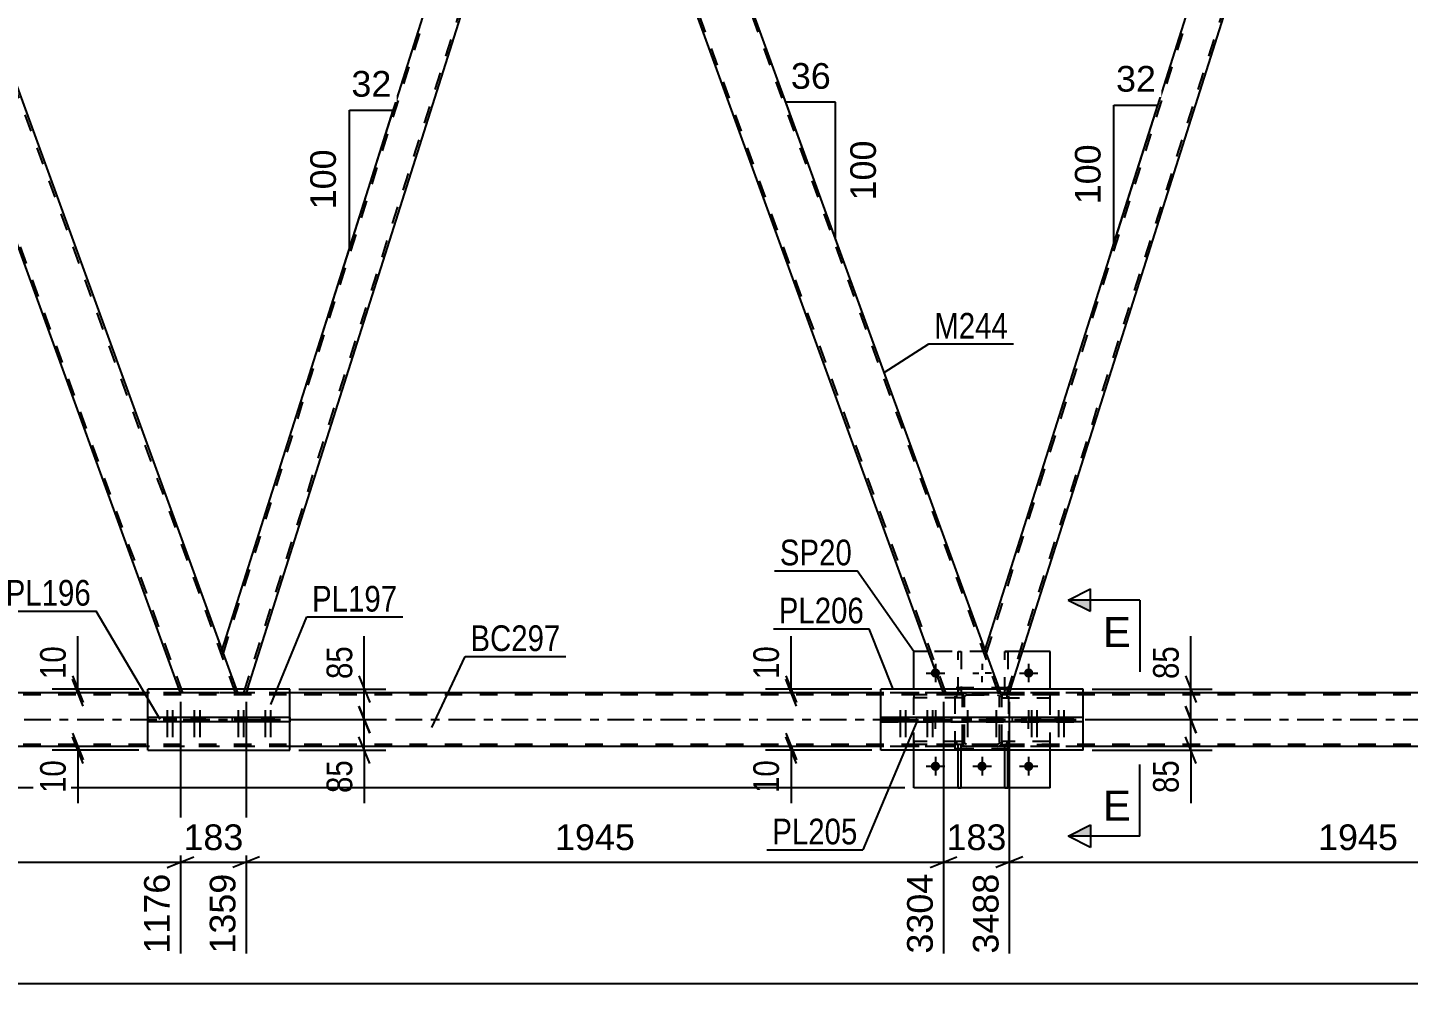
# Model space of a CAD drawing. Header units: millimetres. Extents: x -73 to 768, y -405 to 189.
# Drawn here: x 59.8 to 213.8, y -154.4 to -47.8 of the extents above; entities that cross this region are included whole.
import ezdxf

# ---------------------------------------------------------------- set-up
doc = ezdxf.new("R2010")
doc.units = ezdxf.units.MM
doc.linetypes.add('DXK_LINE_DOT2', pattern=[3.9198, 1.9599, -1.9599])
doc.linetypes.add('DXK_LINE_DOT3', pattern=[5.9187, 2.979, -0.9799, 0.9799, -0.9799])
doc.styles.add('Arial', font='ARIAL.TTF', dxfattribs={"height": 0.2})
doc.styles.add('Arial Narrow', font='ARIALN.TTF', dxfattribs={"height": 0.2})

# ---------------------------------------------------------------- blocks, each defined once
blk = doc.blocks.new('Part-122572935-3847 - 3735')
at = {"color": 7, "linetype": 'DXK_LINE_DOT2'}
for p, q in [((125.02, -3), (118.63, -3)), ((118.78, -3.4), (118.63, -3)), ((162.2, -122), (118.89, -3)), ((168.07, -122), (124.76, -3)), ((125.16, -3.4), (125.02, -3)), ((161.94, -122), (161.8, -121.6)), ((168.33, -122), (168.18, -121.6)), ((168.33, -122), (161.94, -122))]:
    blk.add_line(p, q, dxfattribs=at)
at = {"color": 2, "linetype": 'Continuous'}
for p, q in [((161.8, -121.6), (118.78, -3.4)), ((168.18, -121.6), (125.16, -3.4))]:
    blk.add_line(p, q, dxfattribs=at)
blk = doc.blocks.new('Part-122572935-3834 - 3735')
at = {"color": 7, "linetype": 'DXK_LINE_DOT2'}
for p, q in [((168.79, -122.24), (168.79, -117.4)), ((168.79, -117.4), (169.11, -117.4)), ((169.11, -117.4), (169.11, -122.24)), ((168.79, -121.64), (169.11, -121.64)), ((169.11, -122.24), (168.79, -122.24))]:
    blk.add_line(p, q, dxfattribs=at)
blk = doc.blocks.new('Part-122572935-3958 - 3735')
at = {"color": 7, "linetype": 'DXK_LINE_DOT2'}
for p, q in [((169.11, -127.76), (168.79, -127.76)), ((168.79, -128.4), (168.79, -127.76)), ((169.11, -128.4), (169.11, -127.76)), ((168.79, -128.36), (169.11, -128.36))]:
    blk.add_line(p, q, dxfattribs=at)
at = {"color": 2, "linetype": 'Continuous'}
for p, q in [((168.79, -132.6), (168.79, -128.4)), ((169.11, -132.6), (169.11, -128.4)), ((168.79, -132.6), (169.11, -132.6))]:
    blk.add_line(p, q, dxfattribs=at)
blk = doc.blocks.new('Part-122572935-3908 - 3735')
at = {"color": 2, "linetype": 'Continuous'}
for p, q in [((89.02, -124.76), (73.17, -124.76)), ((73.17, -124.76), (73.17, -125.24)), ((79.58, -125.24), (79.58, -124.76)), ((82.61, -125.24), (82.61, -124.76)), ((89.02, -124.76), (89.02, -125.24)), ((89.02, -125.24), (73.17, -125.24))]:
    blk.add_line(p, q, dxfattribs=at)
blk = doc.blocks.new('Bolt-122572935-3926 - 3735')
at = {"linetype": 'Continuous'}
for points in [[(83.6, -124.76), (82.88, -124.76), (82.88, -125.24), (83.6, -125.24)], [(84.2, -124.76), (83.48, -124.76), (83.48, -125.24), (84.2, -125.24)], [(86.61, -124.76), (85.89, -124.76), (85.89, -125.24), (86.61, -125.24)], [(87.22, -124.76), (86.5, -124.76), (86.5, -125.24), (87.22, -125.24)]]:
    blk.add_hatch(color=1, dxfattribs=at).paths.add_polyline_path(points)
at = {"color": 1, "linetype": 'Continuous'}
for p, q in [((82.88, -124.76), (82.88, -125.24)), ((83.24, -123.96), (83.24, -126.96)), ((83.48, -124.76), (83.48, -125.24)), ((83.6, -124.76), (83.6, -125.24)), ((83.84, -123.96), (83.84, -126.96)), ((84.2, -124.76), (84.2, -125.24)), ((85.89, -124.76), (85.89, -125.24)), ((86.25, -123.96), (86.25, -126.96)), ((86.5, -124.76), (86.5, -125.24)), ((86.61, -124.76), (86.61, -125.24)), ((86.86, -123.96), (86.86, -126.96)), ((87.22, -124.76), (87.22, -125.24))]:
    blk.add_line(p, q, dxfattribs=at)
blk = doc.blocks.new('Part-122572935-3842 - 3735')
at = {"color": 7, "linetype": 'DXK_LINE_DOT2'}
for p, q in [((39.88, -3), (33.5, -3)), ((33.64, -3.4), (33.5, -3)), ((77.06, -122), (33.75, -3)), ((82.94, -122), (39.63, -3)), ((40.03, -3.4), (39.88, -3)), ((76.81, -122), (76.66, -121.6)), ((83.19, -122), (83.05, -121.6)), ((83.19, -122), (76.81, -122))]:
    blk.add_line(p, q, dxfattribs=at)
at = {"color": 2, "linetype": 'Continuous'}
for p, q in [((76.66, -121.6), (33.64, -3.4)), ((83.05, -121.6), (40.03, -3.4))]:
    blk.add_line(p, q, dxfattribs=at)
blk = doc.blocks.new('Part-122572935-3941 - 3735')
at = {"color": 2, "linetype": 'Continuous'}
for p, q in [((177.53, -124.76), (154.93, -124.76)), ((154.93, -124.76), (154.93, -125.24)), ((161.33, -125.24), (161.33, -124.76)), ((162.83, -125.24), (162.83, -124.76)), ((169.63, -125.24), (169.63, -124.76)), ((171.12, -124.76), (171.12, -125.24)), ((177.53, -125.24), (177.53, -124.76)), ((177.53, -125.24), (154.93, -125.24))]:
    blk.add_line(p, q, dxfattribs=at)
at = {"color": 7, "linetype": 'DXK_LINE_DOT2'}
for p, q in [((154.93, -124.76), (177.53, -124.76)), ((154.93, -125.24), (177.53, -125.24))]:
    blk.add_line(p, q, dxfattribs=at)
blk = doc.blocks.new('Part-122572935-3952 - 3735')
at = {"color": 2, "linetype": 'Continuous'}
for p, q in [((158.64, -121.6), (158.64, -117.4)), ((160.27, -117.4), (158.64, -117.4)), ((173.84, -117.4), (170.74, -117.4)), ((173.84, -121.6), (173.84, -117.4)), ((158.64, -132.6), (158.64, -128.4)), ((173.84, -132.6), (173.84, -128.4)), ((173.84, -132.6), (158.64, -132.6))]:
    blk.add_line(p, q, dxfattribs=at)
at = {"color": 7, "linetype": 'DXK_LINE_DOT2'}
for p, q in [((170.74, -117.4), (160.27, -117.4)), ((158.64, -128.4), (158.64, -121.6)), ((173.84, -128.4), (173.84, -121.6))]:
    blk.add_line(p, q, dxfattribs=at)
blk = doc.blocks.new('Bolt-122572935-4008 - 3735')
at = {"linetype": 'Continuous'}
for points in [[(172.11, -124.76), (171.39, -124.76), (171.39, -125.24), (172.11, -125.24)], [(172.71, -124.76), (171.99, -124.76), (171.99, -125.24), (172.71, -125.24)], [(175.12, -124.76), (174.4, -124.76), (174.4, -125.24), (175.12, -125.24)], [(175.73, -124.76), (175.01, -124.76), (175.01, -125.24), (175.73, -125.24)]]:
    blk.add_hatch(color=1, dxfattribs=at).paths.add_polyline_path(points)
at = {"color": 1, "linetype": 'Continuous'}
for p, q in [((171.39, -124.76), (171.39, -125.24)), ((171.75, -123.96), (171.75, -126.96)), ((171.99, -124.76), (171.99, -125.24)), ((172.11, -124.76), (172.11, -125.24)), ((172.35, -123.96), (172.35, -126.96)), ((172.71, -124.76), (172.71, -125.24)), ((174.4, -124.76), (174.4, -125.24)), ((174.76, -123.96), (174.76, -126.96)), ((175.01, -124.76), (175.01, -125.24)), ((175.12, -124.76), (175.12, -125.24)), ((175.37, -123.96), (175.37, -126.96)), ((175.73, -124.76), (175.73, -125.24))]:
    blk.add_line(p, q, dxfattribs=at)
blk = doc.blocks.new('Bolt-122572935-4049 - 3735')
at = {"linetype": 'Continuous'}
for points in [[(75.69, -124.76), (74.97, -124.76), (74.97, -125.24), (75.69, -125.24)], [(76.29, -124.76), (75.57, -124.76), (75.57, -125.24), (76.29, -125.24)], [(78.71, -124.76), (77.99, -124.76), (77.99, -125.24), (78.71, -125.24)], [(79.31, -124.76), (78.59, -124.76), (78.59, -125.24), (79.31, -125.24)]]:
    blk.add_hatch(color=1, dxfattribs=at).paths.add_polyline_path(points)
at = {"color": 1, "linetype": 'Continuous'}
for p, q in [((74.97, -124.76), (74.97, -125.24)), ((75.33, -123.96), (75.33, -126.96)), ((75.57, -124.76), (75.57, -125.24)), ((75.69, -124.76), (75.69, -125.24)), ((75.93, -123.96), (75.93, -126.96)), ((76.29, -124.76), (76.29, -125.24)), ((77.99, -124.76), (77.99, -125.24)), ((78.35, -123.96), (78.35, -126.96)), ((78.59, -124.76), (78.59, -125.24)), ((78.71, -124.76), (78.71, -125.24)), ((78.95, -123.96), (78.95, -126.96)), ((79.31, -124.76), (79.31, -125.24))]:
    blk.add_line(p, q, dxfattribs=at)
blk = doc.blocks.new('Bolt-122572935-4127 - 3735')
at = {"linetype": 'Continuous'}
for points in [[(164.99, -124.76), (164.27, -124.76), (164.27, -125.24), (164.99, -125.24)], [(164.99, -124.76), (164.27, -124.76), (164.27, -125.24), (164.99, -125.24)], [(168.19, -124.76), (167.47, -124.76), (167.47, -125.24), (168.19, -125.24)], [(168.19, -124.76), (167.47, -124.76), (167.47, -125.24), (168.19, -125.24)]]:
    blk.add_hatch(color=1, dxfattribs=at).paths.add_polyline_path(points)
at = {"color": 1, "linetype": 'Continuous'}
for p, q in [((164.27, -124.76), (164.27, -125.24)), ((164.27, -124.76), (164.27, -125.24)), ((164.63, -123.96), (164.63, -126.96)), ((164.63, -123.96), (164.63, -126.96)), ((164.99, -124.76), (164.99, -125.24)), ((164.99, -124.76), (164.99, -125.24)), ((167.47, -124.76), (167.47, -125.24)), ((167.47, -124.76), (167.47, -125.24)), ((167.83, -123.96), (167.83, -126.96)), ((167.83, -123.96), (167.83, -126.96)), ((168.19, -124.76), (168.19, -125.24)), ((168.19, -124.76), (168.19, -125.24))]:
    blk.add_line(p, q, dxfattribs=at)
blk = doc.blocks.new('Bolt-122572935-4128 - 3735')
at = {"linetype": 'Continuous'}
for points in [[(157.45, -124.76), (156.73, -124.76), (156.73, -125.24), (157.45, -125.24)], [(158.05, -124.76), (157.33, -124.76), (157.33, -125.24), (158.05, -125.24)], [(160.47, -124.76), (159.75, -124.76), (159.75, -125.24), (160.47, -125.24)], [(161.07, -124.76), (160.35, -124.76), (160.35, -125.24), (161.07, -125.24)]]:
    blk.add_hatch(color=1, dxfattribs=at).paths.add_polyline_path(points)
at = {"color": 1, "linetype": 'Continuous'}
for p, q in [((156.73, -124.76), (156.73, -125.24)), ((157.09, -123.96), (157.09, -126.96)), ((157.33, -124.76), (157.33, -125.24)), ((157.45, -124.76), (157.45, -125.24)), ((157.69, -123.96), (157.69, -126.96)), ((158.05, -124.76), (158.05, -125.24)), ((159.75, -124.76), (159.75, -125.24)), ((160.11, -123.96), (160.11, -126.96)), ((160.35, -124.76), (160.35, -125.24)), ((160.47, -124.76), (160.47, -125.24)), ((160.71, -123.96), (160.71, -126.96)), ((161.07, -124.76), (161.07, -125.24))]:
    blk.add_line(p, q, dxfattribs=at)
blk = doc.blocks.new('Part-122572935-4141 - 3735')
at = {"color": 7, "linetype": 'DXK_LINE_DOT2'}
for p, q in [((163.59, -122.24), (163.59, -117.4)), ((163.59, -117.4), (163.91, -117.4)), ((163.91, -117.4), (163.91, -122.24)), ((163.59, -121.64), (163.91, -121.64)), ((163.91, -122.24), (163.59, -122.24))]:
    blk.add_line(p, q, dxfattribs=at)
blk = doc.blocks.new('Part-122572935-4142 - 3735')
at = {"color": 7, "linetype": 'DXK_LINE_DOT2'}
for p, q in [((163.91, -127.76), (163.59, -127.76)), ((163.59, -128.4), (163.59, -127.76)), ((163.91, -128.4), (163.91, -127.76)), ((163.59, -128.36), (163.91, -128.36))]:
    blk.add_line(p, q, dxfattribs=at)
at = {"color": 2, "linetype": 'Continuous'}
for p, q in [((163.59, -132.6), (163.59, -128.4)), ((163.91, -132.6), (163.91, -128.4)), ((163.59, -132.6), (163.91, -132.6))]:
    blk.add_line(p, q, dxfattribs=at)
blk = doc.blocks.new('Part-122572935-4177 - 3735')
at = {"color": 7, "linetype": 'DXK_LINE_DOT2'}
for p, q in [((173.84, -122.24), (168.44, -122.24)), ((168.44, -122.24), (168.44, -122.56)), ((168.44, -122.56), (173.84, -122.56)), ((169.04, -122.56), (169.04, -122.24)), ((173.84, -122.56), (173.84, -122.24))]:
    blk.add_line(p, q, dxfattribs=at)
blk = doc.blocks.new('Part-122572935-4207 - 3735')
at = {"color": 2, "linetype": 'Continuous'}
for p, q in [((89.02, -121.6), (73.17, -121.6)), ((73.17, -124.76), (73.17, -121.6)), ((89.02, -124.76), (89.02, -121.6)), ((73.17, -128.4), (73.17, -125.24)), ((89.02, -128.4), (89.02, -125.24)), ((73.17, -128.4), (89.02, -128.4))]:
    blk.add_line(p, q, dxfattribs=at)
at = {"color": 7, "linetype": 'DXK_LINE_DOT2'}
for p, q in [((73.17, -125.24), (73.17, -124.76)), ((89.02, -125.24), (89.02, -124.76))]:
    blk.add_line(p, q, dxfattribs=at)
blk = doc.blocks.new('Part-122572935-4212 - 3735')
at = {"color": 7, "linetype": 'DXK_LINE_DOT2'}
for p, q in [((692.3, -122.24), (29.76, -122.24)), ((692.3, -122), (73.17, -122)), ((89.02, -122), (73.17, -122)), ((177.53, -122), (154.93, -122)), ((692.3, -127.76), (29.76, -127.76)), ((692.3, -128), (73.17, -128)), ((89.02, -128), (73.17, -128)), ((177.53, -128), (154.93, -128))]:
    blk.add_line(p, q, dxfattribs=at)
at = {"color": 2, "linetype": 'Continuous'}
for p, q in [((73.17, -122), (33.76, -122)), ((154.93, -122), (89.02, -122)), ((243.43, -122), (177.53, -122)), ((73.17, -128), (33.76, -128)), ((154.93, -128), (89.02, -128)), ((243.43, -128), (177.53, -128))]:
    blk.add_line(p, q, dxfattribs=at)
at = {"color": 7, "linetype": 'DXK_LINE_DOT3'}
blk.add_line((29.76, -125), (692.3, -125), dxfattribs=at)
blk = doc.blocks.new('Part-122572935-4223 - 3735')
at = {"color": 2, "linetype": 'Continuous'}
for p, q in [((177.53, -121.6), (154.93, -121.6)), ((154.93, -124.76), (154.93, -121.6)), ((177.53, -124.76), (177.53, -121.6)), ((154.93, -128.4), (154.93, -125.24)), ((177.53, -128.4), (177.53, -125.24)), ((177.53, -128.4), (154.93, -128.4))]:
    blk.add_line(p, q, dxfattribs=at)
at = {"color": 7, "linetype": 'DXK_LINE_DOT2'}
for p, q in [((154.93, -125.24), (154.93, -124.76)), ((177.53, -125.24), (177.53, -124.76))]:
    blk.add_line(p, q, dxfattribs=at)
blk = doc.blocks.new('Part-122572935-4352 - 3735')
at = {"color": 7, "linetype": 'DXK_LINE_DOT2'}
for p, q in [((164.04, -127.44), (158.64, -127.44)), ((158.64, -127.44), (158.64, -127.76)), ((164.04, -127.76), (158.64, -127.76)), ((163.44, -127.76), (163.44, -127.44)), ((164.04, -127.76), (164.04, -127.44))]:
    blk.add_line(p, q, dxfattribs=at)
blk = doc.blocks.new('Part-122572935-4259 - 3735')
at = {"color": 7, "linetype": 'DXK_LINE_DOT2'}
for p, q in [((164.04, -122.48), (164.08, -122.3)), ((164.08, -122.3), (164.04, -122.48)), ((164.04, -127.52), (164.04, -122.48)), ((164.28, -122.48), (164.3, -122.39)), ((164.28, -127.52), (164.28, -122.48)), ((164.3, -122.39), (164.35, -122.31)), ((164.34, -122.04), (164.52, -122)), ((164.52, -122), (164.34, -122.04)), ((164.35, -122.31), (164.43, -122.26)), ((164.43, -122.26), (164.52, -122.24)), ((167.96, -122), (164.52, -122)), ((164.52, -122.24), (167.96, -122.24)), ((167.96, -122), (168.14, -122.04)), ((168.14, -122.04), (167.96, -122)), ((167.96, -122.24), (168.05, -122.26)), ((168.05, -122.26), (168.13, -122.31)), ((168.13, -122.31), (168.18, -122.39)), ((168.18, -122.39), (168.2, -122.48)), ((168.2, -127.52), (168.2, -122.48)), ((168.4, -122.3), (168.44, -122.48)), ((168.44, -122.48), (168.4, -122.3)), ((168.44, -127.52), (168.44, -122.48)), ((164.08, -127.7), (164.04, -127.52)), ((164.04, -127.52), (164.08, -127.7)), ((164.3, -127.61), (164.28, -127.52)), ((164.35, -127.69), (164.3, -127.61)), ((164.43, -127.74), (164.35, -127.69)), ((164.52, -127.76), (164.43, -127.74)), ((167.96, -127.76), (164.52, -127.76)), ((168.05, -127.74), (167.96, -127.76)), ((168.13, -127.69), (168.05, -127.74)), ((168.18, -127.61), (168.13, -127.69)), ((168.2, -127.52), (168.18, -127.61)), ((168.44, -127.52), (168.4, -127.7)), ((168.4, -127.7), (168.44, -127.52)), ((164.52, -128), (164.34, -127.96)), ((164.34, -127.96), (164.52, -128)), ((167.96, -128), (164.52, -128)), ((168.14, -127.96), (167.96, -128)), ((167.96, -128), (168.14, -127.96))]:
    blk.add_line(p, q, dxfattribs=at)
at = {"color": 7, "linetype": 'DXK_LINE_DOT3'}
blk.add_line((166.24, -125), (166.24, -125), dxfattribs=at)
at = {"color": 7, "linetype": 'DXK_LINE_DOT2'}
for centre, start, end in [((164.52, -122.48), 112.5, 157.5), ((164.52, -122.48), 112.5, 157.5), ((167.96, -122.48), 22.5, 67.5), ((167.96, -122.48), 22.5, 67.5), ((164.52, -127.52), 202.5, 247.5), ((164.52, -127.52), 202.5, 247.5), ((167.96, -127.52), 292.5, 337.5), ((167.96, -127.52), 292.5, 337.5)]:
    blk.add_arc(centre, 0.48, start, end, dxfattribs=at)
blk = doc.blocks.new('Part-122572935-4260 - 3735')
at = {"color": 7, "linetype": 'DXK_LINE_DOT2'}
for p, q in [((169.24, -121.46), (163.24, -121.46)), ((163.24, -128.26), (163.24, -121.46)), ((169.24, -128.26), (169.24, -121.46)), ((169.24, -128.26), (163.24, -128.26))]:
    blk.add_line(p, q, dxfattribs=at)
blk = doc.blocks.new('Part-122572935-4285 - 3735')
at = {"color": 7, "linetype": 'DXK_LINE_DOT2'}
for p, q in [((166.73, -117.6), (203.07, -3)), ((202.69, -3.4), (202.82, -3)), ((203.77, -3), (202.82, -3)), ((205.5, -7.77), (203.77, -3)), ((169.03, -122), (205.37, -7.4)), ((168.33, -122), (166.59, -117.23)), ((169.41, -121.6), (169.28, -122)), ((169.28, -122), (168.33, -122))]:
    blk.add_line(p, q, dxfattribs=at)
at = {"color": 2, "linetype": 'Continuous'}
for p, q in [((166.59, -117.23), (202.69, -3.4)), ((169.41, -121.6), (205.5, -7.77))]:
    blk.add_line(p, q, dxfattribs=at)
blk = doc.blocks.new('Part-122572935-4290 - 3735')
at = {"color": 7, "linetype": 'DXK_LINE_DOT2'}
for p, q in [((81.59, -117.6), (117.93, -3)), ((117.56, -3.4), (117.68, -3)), ((118.63, -3), (117.68, -3)), ((120.37, -7.77), (118.63, -3)), ((83.89, -122), (120.23, -7.4)), ((83.19, -122), (81.46, -117.23)), ((84.27, -121.6), (84.14, -122)), ((84.14, -122), (83.19, -122))]:
    blk.add_line(p, q, dxfattribs=at)
at = {"color": 2, "linetype": 'Continuous'}
for p, q in [((81.46, -117.23), (117.56, -3.4)), ((84.27, -121.6), (120.37, -7.77))]:
    blk.add_line(p, q, dxfattribs=at)
blk = doc.blocks.new('Part-122572935-4350 - 3735')
at = {"color": 7, "linetype": 'DXK_LINE_DOT2'}
for p, q in [((173.84, -127.44), (168.44, -127.44)), ((168.44, -127.44), (168.44, -127.76)), ((168.44, -127.76), (173.84, -127.76)), ((169.04, -127.76), (169.04, -127.44)), ((173.84, -127.76), (173.84, -127.44))]:
    blk.add_line(p, q, dxfattribs=at)
blk = doc.blocks.new('Part-122572935-4351 - 3735')
at = {"color": 7, "linetype": 'DXK_LINE_DOT2'}
for p, q in [((164.04, -122.24), (158.64, -122.24)), ((158.64, -122.24), (158.64, -122.56)), ((164.04, -122.56), (158.64, -122.56)), ((163.44, -122.56), (163.44, -122.24)), ((164.04, -122.56), (164.04, -122.24))]:
    blk.add_line(p, q, dxfattribs=at)
blk = doc.blocks.new('Part-122572935-4362 - 3735')
at = {"color": 7, "linetype": 'DXK_LINE_DOT2'}
for p, q in [((210.15, -3), (203.77, -3)), ((203.91, -3.4), (203.77, -3)), ((247.33, -122), (204.02, -3)), ((253.21, -122), (209.89, -3)), ((210.3, -3.4), (210.15, -3)), ((247.08, -122), (246.93, -121.6)), ((253.46, -122), (253.32, -121.6)), ((253.46, -122), (247.08, -122))]:
    blk.add_line(p, q, dxfattribs=at)
at = {"color": 2, "linetype": 'Continuous'}
for p, q in [((246.93, -121.6), (203.91, -3.4)), ((253.32, -121.6), (210.3, -3.4))]:
    blk.add_line(p, q, dxfattribs=at)
blk = doc.blocks.new('Bolt-122572935-4390 - 3735')
at = {"linetype": 'Continuous'}
for points in [[(161.56, -119.8, -1), (160.52, -119.8, -1)], [(171.96, -119.8, -1), (170.92, -119.8, -1)], [(161.56, -130.2, -1), (160.52, -130.2, -1)], [(166.76, -130.2, -1), (165.72, -130.2, -1)], [(171.96, -130.2, -1), (170.92, -130.2, -1)]]:
    blk.add_hatch(color=1, dxfattribs=at).paths.add_polyline_path(points)
at = {"color": 1, "linetype": 'Continuous'}
for p, q in [((160, -119.8), (162.08, -119.8)), ((161.04, -118.76), (161.04, -120.84)), ((165.2, -119.8), (165.89, -119.8)), ((166.24, -118.76), (166.24, -119.45)), ((166.24, -120.84), (166.24, -120.15)), ((167.28, -119.8), (166.59, -119.8)), ((170.4, -119.8), (172.48, -119.8)), ((171.44, -118.76), (171.44, -120.84)), ((161.04, -123.96), (161.04, -124.65)), ((171.44, -123.96), (171.44, -124.65)), ((160, -125), (160.69, -125)), ((161.04, -126.04), (161.04, -125.35)), ((162.08, -125), (161.39, -125)), ((170.4, -125), (171.09, -125)), ((171.44, -126.04), (171.44, -125.35)), ((172.48, -125), (171.79, -125)), ((161.04, -129.16), (161.04, -131.24)), ((166.24, -129.16), (166.24, -131.24)), ((171.44, -129.16), (171.44, -131.24)), ((160, -130.2), (162.08, -130.2)), ((165.2, -130.2), (167.28, -130.2)), ((170.4, -130.2), (172.48, -130.2))]:
    blk.add_line(p, q, dxfattribs=at)
blk = doc.blocks.new('AngleDimension-122572935-5710 - 3735')
at = {"color": 7, "linetype": 'Continuous'}
for p, q in [((149.9, -56.15), (144.36, -56.15)), ((149.9, -71.37), (144.36, -56.15)), ((149.9, -71.37), (149.9, -56.15)), ((154.29, -83.43), (149.9, -71.37))]:
    blk.add_line(p, q, dxfattribs=at)
at = {"color": 0}
for points in [[(149.96, -55.25), (149.96, -51.05), (144.31, -51.05), (144.31, -55.25)], [(155, -59.83), (150.8, -59.83), (150.8, -67.7), (155, -67.7)]]:
    blk.add_wipeout(points, dxfattribs=at)
at = {"color": 3, "style": 'Arial'}
blk.add_text('36', height=2.865, dxfattribs=at).set_placement((144.91, -54.65))
blk.add_text('100', height=2.865, rotation=90.0002, dxfattribs=at).set_placement((154.4, -67.1))
blk = doc.blocks.new('StraightDimension-122572935-5083 - 3735')
at = {"color": 7, "linetype": 'Continuous'}
blk.add_line((-0.64, -154.41), (705.2, -154.41), dxfattribs=at)
blk = doc.blocks.new('StraightDimension-122572935-4846 - 3735')
at = {"color": 7, "linetype": 'Continuous'}
for p, q in [((161.94, -123), (161.94, -151.09)), ((169.28, -123), (169.28, -151.09)), ((160.44, -141.5), (163.44, -140.3)), ((161.94, -140.9), (169.28, -140.9)), ((170.78, -140.3), (167.78, -141.5))]:
    blk.add_line(p, q, dxfattribs=at)
at = {"color": 0}
blk.add_wipeout([(169.55, -140.15), (169.55, -135.95), (161.68, -135.95), (161.68, -140.15)], dxfattribs=at)
at = {"color": 0, "linetype": 'Continuous'}
blk.add_wipeout([(168.68, -141.6), (164.48, -141.6), (164.48, -151.69), (168.68, -151.69)], dxfattribs=at)
at = {"color": 3, "style": 'Arial'}
blk.add_text('183', height=2.865, dxfattribs=at).set_placement((162.28, -139.55))
at = {"color": 3, "linetype": 'Continuous', "style": 'Arial'}
blk.add_text('3488', height=2.865, rotation=90.0002, dxfattribs=at).set_placement((168.08, -151.09))
blk = doc.blocks.new('StraightDimension-122572935-4865 - 3735')
at = {"color": 7, "linetype": 'Continuous'}
for p, q in [((84.14, -123), (84.14, -151.09)), ((161.94, -123), (161.94, -151.09)), ((85.64, -140.3), (82.64, -141.5)), ((84.14, -140.9), (161.94, -140.9)), ((160.44, -141.5), (163.44, -140.3))]:
    blk.add_line(p, q, dxfattribs=at)
at = {"color": 0}
blk.add_wipeout([(128.09, -140.15), (128.09, -135.95), (118, -135.95), (118, -140.15)], dxfattribs=at)
at = {"color": 0, "linetype": 'Continuous'}
blk.add_wipeout([(161.34, -141.6), (157.14, -141.6), (157.14, -151.69), (161.34, -151.69)], dxfattribs=at)
at = {"color": 3, "style": 'Arial'}
blk.add_text('1945', height=2.865, dxfattribs=at).set_placement((118.6, -139.55))
at = {"color": 3, "linetype": 'Continuous', "style": 'Arial'}
blk.add_text('3304', height=2.865, rotation=90.0002, dxfattribs=at).set_placement((160.74, -151.09))
blk = doc.blocks.new('StraightDimension-122572935-20731 - 3735')
at = {"color": 7, "linetype": 'Continuous'}
for p, q in [((96.72, -123.5), (97.92, -126.5)), ((90.02, -125), (99.72, -125)), ((97.32, -128.4), (97.32, -125)), ((97.92, -129.9), (96.72, -126.9)), ((90.02, -128.4), (99.72, -128.4))]:
    blk.add_line(p, q, dxfattribs=at)
at = {"color": 0}
blk.add_wipeout([(96.57, -128.92), (92.37, -128.92), (92.37, -133.78), (96.57, -133.78)], dxfattribs=at)
at = {"color": 7, "linetype": 'Continuous'}
blk.add_line((97.32, -128.4), (97.32, -134.3), dxfattribs=at)
blk.add_line((97.32, -128.4), (97.32, -134.3), dxfattribs=at)
at = {"color": 3, "style": 'Arial Narrow'}
blk.add_text('85', height=2.863, rotation=90.0002, dxfattribs=at).set_placement((95.97, -133.18))
blk = doc.blocks.new('StraightDimension-122572935-20783 - 3735')
at = {"color": 7, "linetype": 'Continuous'}
for p, q in [((144.33, -126.5), (145.53, -129.5)), ((145.53, -129.9), (144.33, -126.9)), ((153.93, -128), (142.08, -128)), ((153.93, -128.4), (142.08, -128.4)), ((144.93, -128.4), (144.93, -128))]:
    blk.add_line(p, q, dxfattribs=at)
at = {"color": 0}
blk.add_wipeout([(144.18, -128.92), (139.98, -128.92), (139.98, -133.78), (144.18, -133.78)], dxfattribs=at)
at = {"color": 7, "linetype": 'Continuous'}
blk.add_line((144.93, -128.4), (144.93, -134.3), dxfattribs=at)
blk.add_line((144.93, -128.4), (144.93, -134.3), dxfattribs=at)
at = {"color": 3, "style": 'Arial Narrow'}
blk.add_text('10', height=2.863, rotation=90.0002, dxfattribs=at).set_placement((143.58, -133.18))
blk = doc.blocks.new('AngleDimension-122572935-5311 - 3735')
at = {"color": 7, "linetype": 'Continuous'}
for p, q in [((180.96, -56.47), (185.86, -56.47)), ((180.96, -71.91), (185.86, -56.47)), ((180.96, -71.91), (180.96, -56.47)), ((180.24, -74.19), (180.96, -71.91))]:
    blk.add_line(p, q, dxfattribs=at)
at = {"color": 0}
for points in [[(186.24, -55.57), (186.24, -51.37), (180.59, -51.37), (180.59, -55.57)], [(180.06, -60.26), (175.86, -60.26), (175.86, -68.13), (180.06, -68.13)]]:
    blk.add_wipeout(points, dxfattribs=at)
at = {"color": 3, "style": 'Arial'}
blk.add_text('32', height=2.865, dxfattribs=at).set_placement((181.19, -54.97))
blk.add_text('100', height=2.865, rotation=90.0002, dxfattribs=at).set_placement((179.46, -67.53))
blk = doc.blocks.new('StraightDimension-122572935-4827 - 3735')
at = {"color": 7, "linetype": 'Continuous'}
for p, q in [((169.28, -123), (169.28, -151.09)), ((247.08, -123), (247.08, -151.09)), ((170.78, -140.3), (167.78, -141.5)), ((169.28, -140.9), (247.08, -140.9)), ((245.58, -141.5), (248.58, -140.3))]:
    blk.add_line(p, q, dxfattribs=at)
at = {"color": 0}
blk.add_wipeout([(213.22, -140.15), (213.22, -135.95), (203.13, -135.95), (203.13, -140.15)], dxfattribs=at)
at = {"color": 0, "linetype": 'Continuous'}
blk.add_wipeout([(246.48, -141.6), (242.28, -141.6), (242.28, -151.69), (246.48, -151.69)], dxfattribs=at)
at = {"color": 3, "style": 'Arial'}
blk.add_text('1945', height=2.865, dxfattribs=at).set_placement((203.73, -139.55))
at = {"color": 3, "linetype": 'Continuous', "style": 'Arial'}
blk.add_text('5433', height=2.865, rotation=90.0002, dxfattribs=at).set_placement((245.88, -151.09))
blk = doc.blocks.new('StraightDimension-122572935-20817 - 3735')
at = {"color": 7, "linetype": 'Continuous'}
for p, q in [((188.93, -120.1), (190.13, -123.1)), ((178.53, -121.6), (191.93, -121.6)), ((189.53, -125), (189.53, -121.6)), ((190.13, -126.5), (188.93, -123.5)), ((178.53, -125), (191.93, -125))]:
    blk.add_line(p, q, dxfattribs=at)
at = {"color": 0}
blk.add_wipeout([(188.78, -116.21), (184.58, -116.21), (184.58, -121.07), (188.78, -121.07)], dxfattribs=at)
at = {"color": 7, "linetype": 'Continuous'}
blk.add_line((189.53, -121.6), (189.53, -115.69), dxfattribs=at)
blk.add_line((189.53, -121.6), (189.53, -115.69), dxfattribs=at)
at = {"color": 3, "style": 'Arial Narrow'}
blk.add_text('85', height=2.863, rotation=90.0002, dxfattribs=at).set_placement((188.18, -120.47))
blk = doc.blocks.new('StraightDimension-122572935-4903 - 3735')
at = {"color": 7, "linetype": 'Continuous'}
for p, q in [((76.81, -123), (76.81, -151.09)), ((29.76, -129), (29.76, -144.42)), ((31.26, -140.3), (28.26, -141.5)), ((29.76, -140.9), (76.81, -140.9)), ((75.31, -141.5), (78.31, -140.3))]:
    blk.add_line(p, q, dxfattribs=at)
at = {"color": 0}
blk.add_wipeout([(58.33, -140.15), (58.33, -135.95), (48.24, -135.95), (48.24, -140.15)], dxfattribs=at)
at = {"color": 0, "linetype": 'Continuous'}
for points in [[(29.16, -141.6), (24.96, -141.6), (24.96, -145.02), (29.16, -145.02)], [(76.21, -141.6), (72.01, -141.6), (72.01, -151.69), (76.21, -151.69)]]:
    blk.add_wipeout(points, dxfattribs=at)
at = {"color": 3, "style": 'Arial'}
blk.add_text('1176', height=2.865, dxfattribs=at).set_placement((48.84, -139.55))
at = {"color": 3, "linetype": 'Continuous', "style": 'Arial'}
for s, height, p in [('0', 2.87, (28.56, -144.42)), ('1176', 2.865, (75.61, -151.09))]:
    blk.add_text(s, height=height, rotation=90.0002, dxfattribs=at).set_placement(p)
blk = doc.blocks.new('StraightDimension-122572935-20696 - 3735')
at = {"color": 7, "linetype": 'Continuous'}
for p, q in [((64.76, -120.1), (65.96, -123.1)), ((72.17, -121.6), (62.51, -121.6)), ((65.96, -123.5), (64.76, -120.5)), ((65.36, -122), (65.36, -121.6)), ((72.17, -122), (62.51, -122))]:
    blk.add_line(p, q, dxfattribs=at)
at = {"color": 0}
blk.add_wipeout([(64.61, -116.21), (60.41, -116.21), (60.41, -121.07), (64.61, -121.07)], dxfattribs=at)
at = {"color": 7, "linetype": 'Continuous'}
blk.add_line((65.36, -121.6), (65.36, -115.69), dxfattribs=at)
blk.add_line((65.36, -121.6), (65.36, -115.69), dxfattribs=at)
at = {"color": 3, "style": 'Arial Narrow'}
blk.add_text('10', height=2.863, rotation=90.0002, dxfattribs=at).set_placement((64.01, -120.47))
blk = doc.blocks.new('AngleDimension-122572935-5754 - 3735')
at = {"color": 7, "linetype": 'Continuous'}
for p, q in [((95.65, -57.03), (100.55, -57.03)), ((95.65, -72.48), (100.55, -57.03)), ((95.65, -72.48), (95.65, -57.03)), ((91.98, -84.05), (95.65, -72.48))]:
    blk.add_line(p, q, dxfattribs=at)
at = {"color": 0}
for points in [[(100.92, -56.13), (100.92, -51.93), (95.28, -51.93), (95.28, -56.13)], [(94.75, -60.82), (90.55, -60.82), (90.55, -68.69), (94.75, -68.69)]]:
    blk.add_wipeout(points, dxfattribs=at)
at = {"color": 3, "style": 'Arial'}
blk.add_text('32', height=2.865, dxfattribs=at).set_placement((95.88, -55.53))
blk.add_text('100', height=2.865, rotation=90.0002, dxfattribs=at).set_placement((94.15, -68.09))
blk = doc.blocks.new('StraightDimension-122572935-4884 - 3735')
at = {"color": 7, "linetype": 'Continuous'}
for p, q in [((76.81, -123), (76.81, -151.09)), ((84.14, -123), (84.14, -151.09)), ((75.31, -141.5), (78.31, -140.3)), ((76.81, -140.9), (84.14, -140.9)), ((85.64, -140.3), (82.64, -141.5))]:
    blk.add_line(p, q, dxfattribs=at)
at = {"color": 0}
blk.add_wipeout([(84.41, -140.15), (84.41, -135.95), (76.54, -135.95), (76.54, -140.15)], dxfattribs=at)
at = {"color": 0, "linetype": 'Continuous'}
blk.add_wipeout([(83.54, -141.6), (79.34, -141.6), (79.34, -151.69), (83.54, -151.69)], dxfattribs=at)
at = {"color": 3, "style": 'Arial'}
blk.add_text('183', height=2.865, dxfattribs=at).set_placement((77.14, -139.55))
at = {"color": 3, "linetype": 'Continuous', "style": 'Arial'}
blk.add_text('1359', height=2.865, rotation=90.0002, dxfattribs=at).set_placement((82.94, -151.09))
blk = doc.blocks.new('StraightDimension-122572935-4995 - 3735')
at = {"color": 7, "linetype": 'Continuous'}
blk.add_line((157.64, -132.6), (-34.32, -132.6), dxfattribs=at)
blk = doc.blocks.new('StraightDimension-122572935-20713 - 3735')
at = {"color": 7, "linetype": 'Continuous'}
for p, q in [((64.76, -126.5), (65.96, -129.5)), ((65.96, -129.9), (64.76, -126.9)), ((72.17, -128), (62.51, -128)), ((72.17, -128.4), (62.51, -128.4)), ((65.36, -128.4), (65.36, -128))]:
    blk.add_line(p, q, dxfattribs=at)
at = {"color": 0}
blk.add_wipeout([(64.61, -128.92), (60.41, -128.92), (60.41, -133.78), (64.61, -133.78)], dxfattribs=at)
at = {"color": 7, "linetype": 'Continuous'}
blk.add_line((65.36, -128.4), (65.36, -134.3), dxfattribs=at)
blk.add_line((65.36, -128.4), (65.36, -134.3), dxfattribs=at)
at = {"color": 3, "style": 'Arial Narrow'}
blk.add_text('10', height=2.863, rotation=90.0002, dxfattribs=at).set_placement((64.01, -133.18))
blk = doc.blocks.new('StraightDimension-122572935-20730 - 3735')
at = {"color": 7, "linetype": 'Continuous'}
for p, q in [((96.72, -120.1), (97.92, -123.1)), ((90.02, -121.6), (99.72, -121.6)), ((97.32, -125), (97.32, -121.6)), ((97.92, -126.5), (96.72, -123.5)), ((90.02, -125), (99.72, -125))]:
    blk.add_line(p, q, dxfattribs=at)
at = {"color": 0}
blk.add_wipeout([(96.57, -116.21), (92.37, -116.21), (92.37, -121.07), (96.57, -121.07)], dxfattribs=at)
at = {"color": 7, "linetype": 'Continuous'}
blk.add_line((97.32, -121.6), (97.32, -115.69), dxfattribs=at)
blk.add_line((97.32, -121.6), (97.32, -115.69), dxfattribs=at)
at = {"color": 3, "style": 'Arial Narrow'}
blk.add_text('85', height=2.863, rotation=90.0002, dxfattribs=at).set_placement((95.97, -120.47))
blk = doc.blocks.new('StraightDimension-122572935-20800 - 3735')
at = {"color": 7, "linetype": 'Continuous'}
for p, q in [((144.33, -120.1), (145.53, -123.1)), ((153.93, -121.6), (142.08, -121.6)), ((145.53, -123.5), (144.33, -120.5)), ((144.93, -122), (144.93, -121.6)), ((153.93, -122), (142.08, -122))]:
    blk.add_line(p, q, dxfattribs=at)
at = {"color": 0}
blk.add_wipeout([(144.18, -116.21), (139.98, -116.21), (139.98, -121.07), (144.18, -121.07)], dxfattribs=at)
at = {"color": 7, "linetype": 'Continuous'}
blk.add_line((144.93, -121.6), (144.93, -115.69), dxfattribs=at)
blk.add_line((144.93, -121.6), (144.93, -115.69), dxfattribs=at)
at = {"color": 3, "style": 'Arial Narrow'}
blk.add_text('10', height=2.863, rotation=90.0002, dxfattribs=at).set_placement((143.58, -120.47))
blk = doc.blocks.new('StraightDimension-122572935-20818 - 3735')
at = {"color": 7, "linetype": 'Continuous'}
for p, q in [((188.93, -123.5), (190.13, -126.5)), ((178.53, -125), (191.93, -125)), ((189.53, -128.4), (189.53, -125)), ((190.13, -129.9), (188.93, -126.9)), ((178.53, -128.4), (191.93, -128.4))]:
    blk.add_line(p, q, dxfattribs=at)
at = {"color": 0}
blk.add_wipeout([(188.78, -128.92), (184.58, -128.92), (184.58, -133.78), (188.78, -133.78)], dxfattribs=at)
at = {"color": 7, "linetype": 'Continuous'}
blk.add_line((189.53, -128.4), (189.53, -134.3), dxfattribs=at)
blk.add_line((189.53, -128.4), (189.53, -134.3), dxfattribs=at)
at = {"color": 3, "style": 'Arial Narrow'}
blk.add_text('85', height=2.863, rotation=90.0002, dxfattribs=at).set_placement((188.18, -133.18))
blk = doc.blocks.new('Mark-122572935-3843 - 3735')
at = {"color": 0}
blk.add_wipeout([(169.14, -82.51), (169.14, -79.51), (160.91, -79.51), (160.91, -82.51)], dxfattribs=at)
blk.add_wipeout([(169.14, -82.51), (169.14, -79.51), (160.91, -79.51), (160.91, -82.51)], dxfattribs=at)
at = {"color": 30, "linetype": 'Continuous'}
for p, q in [((155.33, -86.28), (160.31, -83.11)), ((160.31, -83.11), (169.74, -83.11))]:
    blk.add_line(p, q, dxfattribs=at)
at = {"color": 3, "style": 'Arial Narrow'}
blk.add_text('M244', height=2.863, dxfattribs=at).set_placement((160.91, -82.51))
blk = doc.blocks.new('Mark-122572935-3904 - 3735')
at = {"color": 0}
blk.add_wipeout([(66.81, -112.29), (66.81, -109.29), (57.31, -109.29), (57.31, -112.29)], dxfattribs=at)
blk.add_wipeout([(66.81, -112.29), (66.81, -109.29), (57.31, -109.29), (57.31, -112.29)], dxfattribs=at)
at = {"color": 30, "linetype": 'Continuous'}
for p in [(56.71, -112.89), (74.56, -124.98)]:
    blk.add_line(p, (67.41, -112.89), dxfattribs=at)
at = {"color": 3, "style": 'Arial Narrow'}
blk.add_text('PL196', height=2.863, dxfattribs=at).set_placement((57.31, -112.29))
blk = doc.blocks.new('Mark-122572935-3937 - 3735')
at = {"color": 0}
blk.add_wipeout([(152.34, -138.91), (152.34, -135.91), (142.84, -135.91), (142.84, -138.91)], dxfattribs=at)
blk.add_wipeout([(152.34, -138.91), (152.34, -135.91), (142.84, -135.91), (142.84, -138.91)], dxfattribs=at)
at = {"color": 30, "linetype": 'Continuous'}
for p in [(159.06, -124.95), (142.24, -139.51)]:
    blk.add_line(p, (152.94, -139.51), dxfattribs=at)
at = {"color": 3, "style": 'Arial Narrow'}
blk.add_text('PL205', height=2.863, dxfattribs=at).set_placement((142.84, -138.91))
blk = doc.blocks.new('Mark-122572935-3948 - 3735')
at = {"color": 0}
blk.add_wipeout([(151.72, -107.79), (151.72, -104.79), (143.68, -104.79), (143.68, -107.79)], dxfattribs=at)
blk.add_wipeout([(151.72, -107.79), (151.72, -104.79), (143.68, -104.79), (143.68, -107.79)], dxfattribs=at)
at = {"color": 30, "linetype": 'Continuous'}
for p in [(143.08, -108.39), (158.64, -117.4)]:
    blk.add_line(p, (152.32, -108.39), dxfattribs=at)
at = {"color": 3, "style": 'Arial Narrow'}
blk.add_text('SP20', height=2.863, dxfattribs=at).set_placement((143.68, -107.79))
blk = doc.blocks.new('Mark-122572935-4203 - 3735')
at = {"color": 0}
blk.add_wipeout([(101, -112.95), (101, -109.95), (91.49, -109.95), (91.49, -112.95)], dxfattribs=at)
blk.add_wipeout([(101, -112.95), (101, -109.95), (91.49, -109.95), (91.49, -112.95)], dxfattribs=at)
at = {"color": 30, "linetype": 'Continuous'}
for p, q in [((86.88, -123.33), (90.89, -113.55)), ((90.89, -113.55), (101.6, -113.55))]:
    blk.add_line(p, q, dxfattribs=at)
at = {"color": 3, "style": 'Arial Narrow'}
blk.add_text('PL197', height=2.863, dxfattribs=at).set_placement((91.49, -112.95))
blk = doc.blocks.new('Mark-122572935-4208 - 3735')
at = {"color": 0}
blk.add_wipeout([(119.21, -117.35), (119.21, -114.35), (109.16, -114.35), (109.16, -117.35)], dxfattribs=at)
blk.add_wipeout([(119.21, -117.35), (119.21, -114.35), (109.16, -114.35), (109.16, -117.35)], dxfattribs=at)
at = {"color": 30, "linetype": 'Continuous'}
for p, q in [((104.84, -125.87), (108.56, -117.95)), ((108.56, -117.95), (119.81, -117.95))]:
    blk.add_line(p, q, dxfattribs=at)
at = {"color": 3, "style": 'Arial Narrow'}
blk.add_text('BC297', height=2.863, dxfattribs=at).set_placement((109.16, -117.35))
blk = doc.blocks.new('Mark-122572935-4473 - 3735')
at = {"color": 0, "linetype": 'Continuous'}
blk.add_wipeout([(153.06, -114.27), (153.06, -111.27), (143.56, -111.27), (143.56, -114.27)], dxfattribs=at)
blk.add_wipeout([(153.06, -114.27), (153.06, -111.27), (143.56, -111.27), (143.56, -114.27)], dxfattribs=at)
at = {"color": 30, "linetype": 'Continuous'}
for p in [(142.96, -114.87), (156.32, -121.6)]:
    blk.add_line(p, (153.66, -114.87), dxfattribs=at)
at = {"color": 3, "linetype": 'Continuous', "style": 'Arial Narrow'}
blk.add_text('PL206', height=2.863, dxfattribs=at).set_placement((143.56, -114.27))
blk = doc.blocks.new('SectionMark-122572935-5814 - 3735')
at = {"linetype": 'Continuous'}
for points in [[(178.34, -111.66), (178.34, -112.91), (175.84, -111.66)], [(178.34, -136.75), (178.34, -138), (175.84, -138)]]:
    blk.add_hatch(color=6, dxfattribs=at).paths.add_polyline_path(points)
at = {"color": 6, "linetype": 'Continuous'}
for p, q in [((175.84, -111.66), (178.34, -110.41)), ((178.34, -112.91), (178.34, -110.41)), ((183.84, -111.66), (175.84, -111.66)), ((175.84, -111.66), (178.34, -112.91)), ((183.84, -111.66), (183.84, -119.66)), ((183.84, -138), (183.84, -130)), ((175.84, -138), (178.34, -136.75)), ((178.34, -136.75), (178.34, -139.25)), ((183.84, -138), (175.84, -138)), ((178.34, -139.25), (175.84, -138))]:
    blk.add_line(p, q, dxfattribs=at)
at = {"color": 0, "linetype": 'Continuous'}
for points in [[(182.84, -116.91), (182.84, -113.41), (179.73, -113.41), (179.73, -116.91)], [(182.84, -136.25), (182.84, -132.75), (179.73, -132.75), (179.73, -136.25)]]:
    blk.add_wipeout(points, dxfattribs=at)
at = {"color": 3, "linetype": 'Continuous', "style": 'Arial'}
for p in [(179.73, -116.91), (179.73, -136.25)]:
    blk.add_text('E', height=3.34, dxfattribs=at).set_placement(p)

msp = doc.modelspace()

# ---------------------------------------------------------------- block references
for name in ['Part-122572935-3842 - 3735', 'Part-122572935-4290 - 3735', 'Part-122572935-3847 - 3735', 'Part-122572935-4285 - 3735', 'Part-122572935-4362 - 3735', 'Part-122572935-3952 - 3735', 'Part-122572935-4141 - 3735', 'Part-122572935-3834 - 3735', 'Bolt-122572935-4390 - 3735', 'Part-122572935-4207 - 3735', 'Part-122572935-4223 - 3735', 'Part-122572935-4260 - 3735', 'Part-122572935-4212 - 3735', 'Part-122572935-4351 - 3735', 'Part-122572935-4259 - 3735', 'Part-122572935-4177 - 3735', 'Part-122572935-3908 - 3735', 'Bolt-122572935-4049 - 3735', 'Bolt-122572935-3926 - 3735', 'Part-122572935-3941 - 3735', 'Bolt-122572935-4128 - 3735', 'Bolt-122572935-4127 - 3735', 'Bolt-122572935-4008 - 3735', 'Part-122572935-4352 - 3735', 'Part-122572935-4142 - 3735', 'Part-122572935-4350 - 3735', 'Part-122572935-3958 - 3735']:
    msp.add_blockref(name, (0, 0))

# ---------------------------------------------------------------- next in the draw order: block references
msp.add_blockref('AngleDimension-122572935-5710 - 3735', (0, 0))

# ---------------------------------------------------------------- next in the draw order: block references
msp.add_blockref('StraightDimension-122572935-5083 - 3735', (0, 0))

# ---------------------------------------------------------------- next in the draw order: block references
for name in ['AngleDimension-122572935-5754 - 3735', 'AngleDimension-122572935-5311 - 3735', 'StraightDimension-122572935-4903 - 3735', 'StraightDimension-122572935-4846 - 3735']:
    msp.add_blockref(name, (0, 0))

# ---------------------------------------------------------------- next in the draw order: block references
for name in ['StraightDimension-122572935-20696 - 3735', 'StraightDimension-122572935-4865 - 3735', 'StraightDimension-122572935-4827 - 3735']:
    msp.add_blockref(name, (0, 0))

# ---------------------------------------------------------------- next in the draw order: block references
for name in ['StraightDimension-122572935-20817 - 3735', 'StraightDimension-122572935-4884 - 3735', 'StraightDimension-122572935-20731 - 3735', 'StraightDimension-122572935-20783 - 3735']:
    msp.add_blockref(name, (0, 0))

# ---------------------------------------------------------------- next in the draw order: block references
for name in ['StraightDimension-122572935-4995 - 3735', 'StraightDimension-122572935-20818 - 3735']:
    msp.add_blockref(name, (0, 0))

# ---------------------------------------------------------------- next in the draw order: block references
for name in ['Mark-122572935-3843 - 3735', 'Mark-122572935-3904 - 3735', 'SectionMark-122572935-5814 - 3735', 'Mark-122572935-4208 - 3735', 'StraightDimension-122572935-20730 - 3735', 'StraightDimension-122572935-20800 - 3735', 'Mark-122572935-3937 - 3735', 'StraightDimension-122572935-20713 - 3735']:
    msp.add_blockref(name, (0, 0))

# ---------------------------------------------------------------- next in the draw order: block references
for name in ['Mark-122572935-3948 - 3735', 'Mark-122572935-4203 - 3735']:
    msp.add_blockref(name, (0, 0))

# ---------------------------------------------------------------- next in the draw order: block references
msp.add_blockref('Mark-122572935-4473 - 3735', (0, 0))

doc.saveas('drawing.dxf')
